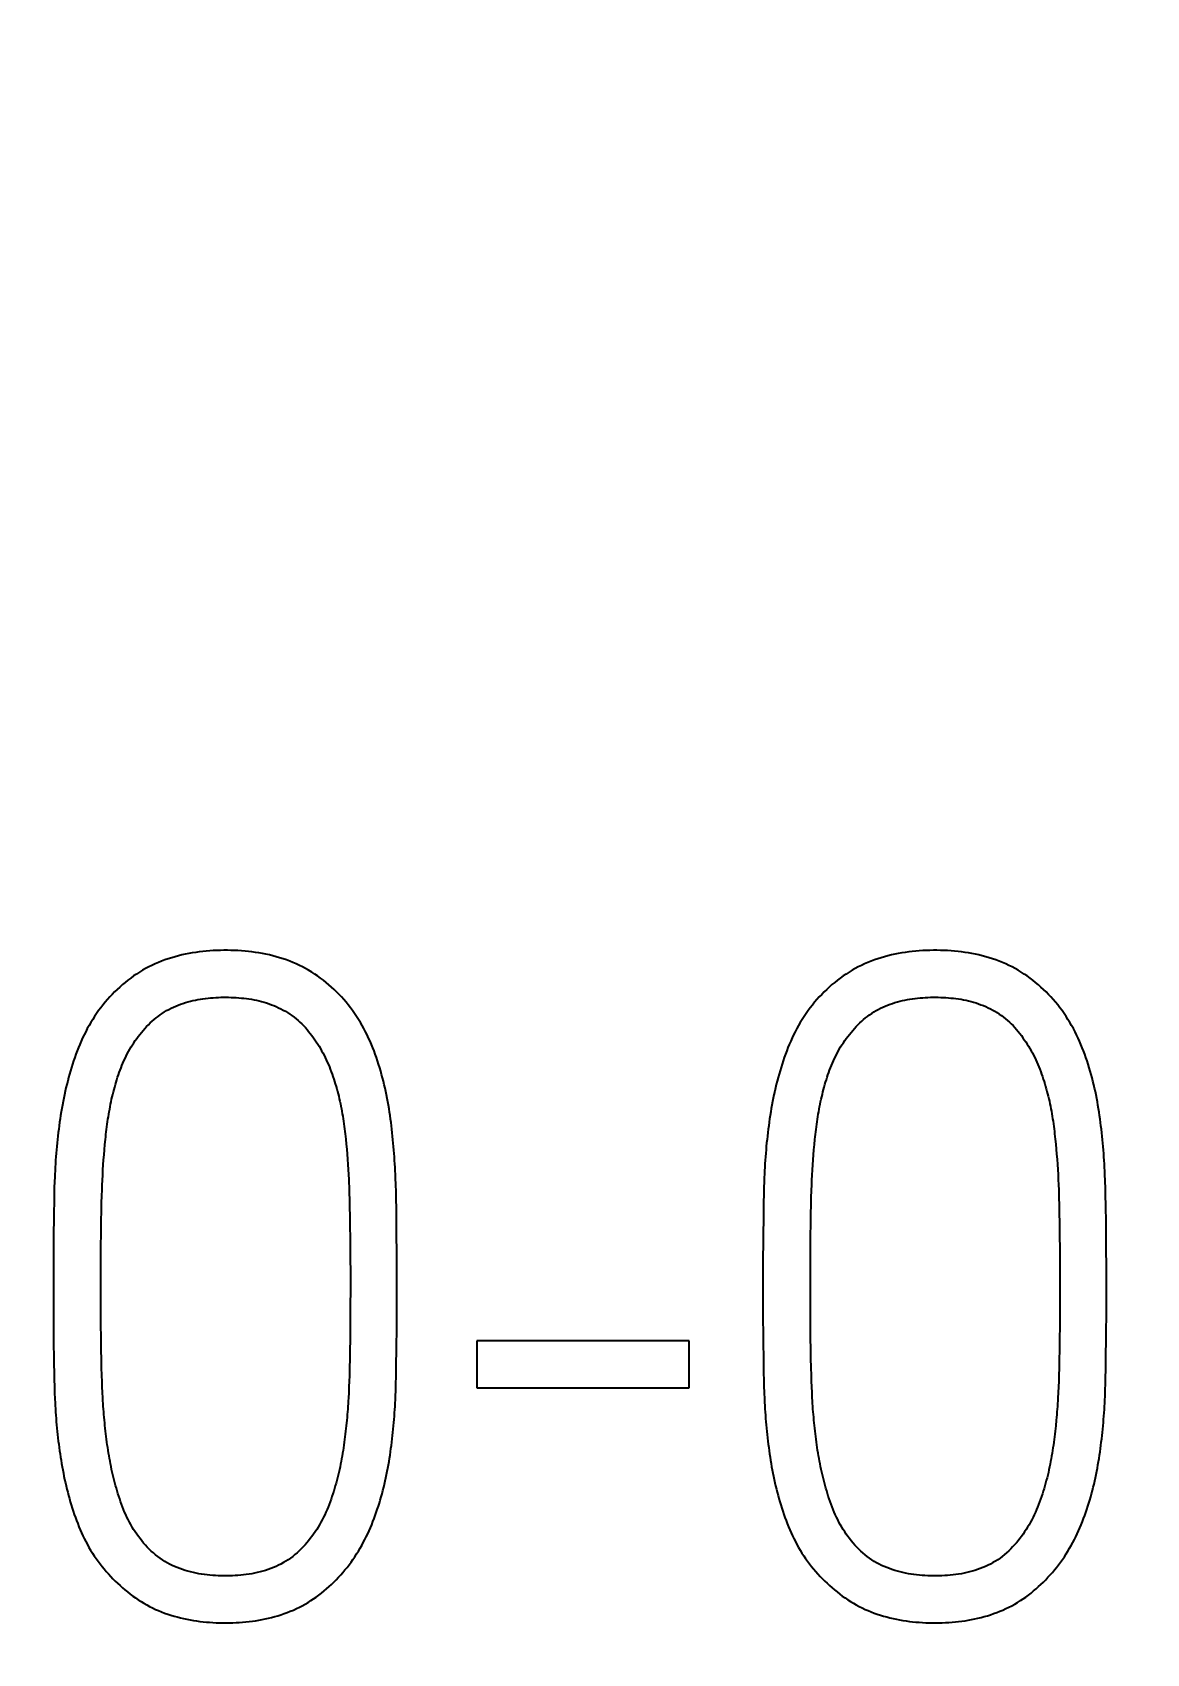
# Model space of a CAD drawing. Extents: x 0 to 420, y 0 to 297.
# Drawn here: x 136.938 to 139.62, y 169.055 to 172.96 of the extents above; entities that cross this region are included whole.
import ezdxf
from ezdxf.enums import TextEntityAlignment as Align

# ---------------------------------------------------------------- set-up
doc = ezdxf.new("R2010")
doc.units = 0
doc.header["$LTSCALE"] = 23.1
doc.layers.add('10100_DIM_FRONT', color=7, linetype='CONTINUOUS')
doc.layers.add('10500_FRONT_LABELING', color=7, linetype='CONTINUOUS')
doc.dimstyles.get("Standard").update_dxf_attribs({"dimtxt": 2.5, "dimasz": 2.5, "dimexe": 1.25, "dimexo": 0.625, "dimtad": 1, "dimcen": 2.5, "dimazin": 3, "dimtfac": 1, "dimtmove": 0, "dimatfit": 3})

# ---------------------------------------------------------------- blocks, each defined once
blk = doc.blocks.new('*D0')
at = {"layer": '10100_DIM_FRONT', "linetype": 'CONTINUOUS'}
for p, q in [((109.270844, 186.639203), (109.270844, 130.967761)), ((144.770844, 186.639203), (144.770844, 130.967761)), ((109.270844, 132.967761), (127.020844, 132.967761)), ((144.770844, 132.967761), (127.020844, 132.967761))]:
    blk.add_line(p, q, dxfattribs=at)
for points in [[(112.770844, 133.467761), (109.270844, 132.967761), (112.770844, 132.467761)], [(141.270844, 132.467761), (144.770844, 132.967761), (141.270844, 133.467761)]]:
    blk.add_solid(points, dxfattribs=at)
blk.add_text('35,5', height=3.5, dxfattribs=at).set_placement((123.190186, 133.842761), (132.690186, 133.842761), align=Align.FIT)

msp = doc.modelspace()

# ---------------------------------------------------------------- linework, layer by layer
at = {"layer": '10500_FRONT_LABELING', "color": 7, "linetype": 'CONTINUOUS'}
for p, q in [((137.1115, 170.2688), (137.1126, 170.2811)), ((137.6922, 170.2945), (137.6934, 170.2823)), ((137.6934, 170.2823), (137.6945, 170.2701)), ((138.8194, 170.2688), (138.8205, 170.2811)), ((139.4, 170.2945), (139.4013, 170.2823)), ((139.4013, 170.2823), (139.4024, 170.2701)), ((137.1086, 170.2321), (137.1095, 170.2444)), ((137.1095, 170.2444), (137.1104, 170.2566)), ((137.1104, 170.2566), (137.1115, 170.2688)), ((137.6945, 170.2701), (137.6955, 170.2579)), ((137.6955, 170.2579), (137.6965, 170.2456)), ((137.6965, 170.2456), (137.6974, 170.2334)), ((138.8165, 170.2321), (138.8174, 170.2444)), ((138.8174, 170.2444), (138.8183, 170.2566)), ((138.8183, 170.2566), (138.8194, 170.2688)), ((139.4024, 170.2701), (139.4034, 170.2579)), ((139.4034, 170.2579), (139.4044, 170.2456)), ((139.4044, 170.2456), (139.4053, 170.2334)), ((137.1066, 170.1954), (137.1072, 170.2077)), ((137.1072, 170.2077), (137.1078, 170.2199)), ((137.1078, 170.2199), (137.1086, 170.2321)), ((137.6974, 170.2334), (137.6982, 170.2211)), ((137.6982, 170.2211), (137.6989, 170.2088)), ((137.8128, 170.1845), (137.8122, 170.2012)), ((138.8145, 170.1954), (138.8151, 170.2077)), ((138.8151, 170.2077), (138.8157, 170.2199)), ((138.8157, 170.2199), (138.8165, 170.2321)), ((139.4053, 170.2334), (139.4061, 170.2211)), ((139.4061, 170.2211), (139.4068, 170.2088)), ((139.4068, 170.2088), (139.4074, 170.1966)), ((139.5204, 170.1928), (139.5197, 170.2095)), ((136.9904, 170.1597), (136.99, 170.1429)), ((136.9908, 170.1764), (136.9904, 170.1597)), ((137.1052, 170.1587), (137.1056, 170.1709)), ((137.1056, 170.1709), (137.106, 170.1832)), ((137.106, 170.1832), (137.1066, 170.1954)), ((137.6998, 170.1904), (137.7002, 170.1781)), ((137.7002, 170.1781), (137.7007, 170.1658)), ((137.7007, 170.1658), (137.7012, 170.1473)), ((137.8133, 170.1678), (137.8128, 170.1845)), ((137.8136, 170.1511), (137.8133, 170.1678)), ((138.6983, 170.1597), (138.6979, 170.1429)), ((138.6987, 170.1764), (138.6983, 170.1597)), ((138.8129, 170.1525), (138.8135, 170.1709)), ((138.8135, 170.1709), (138.8139, 170.1832)), ((138.8139, 170.1832), (138.8145, 170.1954)), ((139.4074, 170.1966), (139.4079, 170.1843)), ((139.4079, 170.1843), (139.4084, 170.1719)), ((139.4084, 170.1719), (139.4089, 170.1535)), ((139.5209, 170.1761), (139.5204, 170.1928)), ((139.5214, 170.1594), (139.5209, 170.1761)), ((139.5219, 170.1343), (139.5214, 170.1594)), ((136.99, 170.1429), (136.9896, 170.1178)), ((137.1039, 170.0974), (137.1043, 170.1219)), ((137.1043, 170.1219), (137.1047, 170.1403)), ((137.1047, 170.1403), (137.1052, 170.1587)), ((137.7012, 170.1473), (137.7017, 170.1288)), ((137.7017, 170.1288), (137.702, 170.1104)), ((137.8141, 170.126), (137.8136, 170.1511)), ((137.8148, 170.0674), (137.8141, 170.126)), ((138.6979, 170.1429), (138.6975, 170.1178)), ((138.8121, 170.1158), (138.8124, 170.1341)), ((138.8124, 170.1341), (138.8129, 170.1525)), ((139.4089, 170.1535), (139.4094, 170.135)), ((139.4094, 170.135), (139.4098, 170.1165)), ((139.5224, 170.0925), (139.5219, 170.1343)), ((136.9896, 170.1178), (136.9889, 170.0508)), ((137.1034, 170.0667), (137.1039, 170.0974)), ((137.702, 170.1104), (137.7024, 170.0857)), ((137.7024, 170.0857), (137.7028, 170.0549)), ((138.6975, 170.1178), (138.6968, 170.0508)), ((138.8113, 170.0606), (138.8117, 170.0912)), ((138.8117, 170.0912), (138.8121, 170.1158)), ((139.4098, 170.1165), (139.4102, 170.0919)), ((139.4102, 170.0919), (139.4106, 170.0611)), ((139.523, 170.0339), (139.5224, 170.0925)), ((136.9889, 170.0508), (136.9885, 170.0005)), ((137.1031, 170.0361), (137.1034, 170.0667)), ((137.7028, 170.0549), (137.703, 170.0303)), ((137.8152, 170.0172), (137.8148, 170.0674)), ((138.6968, 170.0508), (138.6964, 170.0005)), ((138.8109, 170.0299), (138.8113, 170.0606)), ((139.4106, 170.0611), (139.4109, 170.0303)), ((137.1028, 169.9809), (137.1029, 170.0115)), ((137.1029, 170.0115), (137.1031, 170.0361)), ((137.703, 170.0303), (137.7032, 170.0056)), ((137.7032, 170.0056), (137.7034, 169.9748)), ((137.8154, 169.9669), (137.8152, 170.0172)), ((138.8107, 169.9993), (138.8109, 170.0299)), ((139.4109, 170.0303), (139.4111, 170.0056)), ((139.4111, 170.0056), (139.4112, 169.9748)), ((139.5233, 169.9837), (139.523, 170.0339)), ((136.9885, 170.0005), (136.9884, 169.9258)), ((137.1027, 169.9502), (137.1028, 169.9809)), ((137.7034, 169.9748), (137.7034, 169.9258)), ((137.8154, 169.8943), (137.8154, 169.9669)), ((138.6964, 170.0005), (138.6963, 169.9502)), ((138.8106, 169.9809), (138.8107, 169.9993)), ((138.8106, 169.9502), (138.8106, 169.9809)), ((139.4112, 169.9748), (139.4113, 169.9258)), ((139.5233, 169.9502), (139.5233, 169.9837)), ((136.9884, 169.9258), (136.9885, 169.871)), ((137.1027, 169.8989), (137.1027, 169.9502)), ((137.7034, 169.9258), (137.7033, 169.8989)), ((138.6963, 169.9502), (138.6963, 169.9258)), ((138.6963, 169.9258), (138.6964, 169.871)), ((138.8106, 169.8989), (138.8106, 169.9502)), ((139.4113, 169.9258), (139.4112, 169.8989)), ((139.5232, 169.8786), (139.5233, 169.9502)), ((137.1029, 169.8721), (137.1027, 169.8989)), ((137.7033, 169.8989), (137.7032, 169.8721)), ((137.8151, 169.8392), (137.8154, 169.8943)), ((138.8108, 169.8721), (138.8106, 169.8989)), ((139.4112, 169.8989), (139.4111, 169.8721)), ((136.9885, 169.871), (136.9889, 169.8163)), ((137.1031, 169.8453), (137.1029, 169.8721)), ((137.7032, 169.8721), (137.703, 169.8452)), ((138.6964, 169.871), (138.6968, 169.8163)), ((138.811, 169.8453), (138.8108, 169.8721)), ((139.4111, 169.8721), (139.4109, 169.8452)), ((139.5229, 169.8235), (139.5232, 169.8786)), ((136.9889, 169.8163), (136.9897, 169.7538)), ((137.1034, 169.8184), (137.1031, 169.8453)), ((137.1038, 169.7849), (137.1034, 169.8184)), ((137.7026, 169.8116), (137.7023, 169.7848)), ((137.703, 169.8452), (137.7026, 169.8116)), ((137.8146, 169.792), (137.8151, 169.8392)), ((138.0082, 169.8082), (138.0082, 169.695)), ((138.5192, 169.8082), (138.0082, 169.8082)), ((138.5192, 169.695), (138.5192, 169.8082)), ((138.6968, 169.8163), (138.6976, 169.7538)), ((138.8113, 169.8184), (138.811, 169.8453)), ((138.8117, 169.7849), (138.8113, 169.8184)), ((139.4105, 169.8116), (139.4102, 169.7848)), ((139.4109, 169.8452), (139.4105, 169.8116)), ((139.5221, 169.7606), (139.5229, 169.8235)), ((137.1042, 169.7647), (137.1038, 169.7849)), ((137.7023, 169.7848), (137.7019, 169.7646)), ((137.814, 169.7448), (137.8146, 169.792)), ((138.8121, 169.7647), (138.8117, 169.7849)), ((139.4102, 169.7848), (139.4098, 169.7646)), ((136.9897, 169.7538), (136.9901, 169.7304)), ((136.9901, 169.7304), (136.9905, 169.7148)), ((137.1046, 169.7446), (137.1042, 169.7647)), ((137.1051, 169.7245), (137.1046, 169.7446)), ((137.7015, 169.7445), (137.701, 169.7244)), ((137.7019, 169.7646), (137.7015, 169.7445)), ((137.8135, 169.7213), (137.814, 169.7448)), ((138.6976, 169.7538), (138.698, 169.7304)), ((138.698, 169.7304), (138.6984, 169.7148)), ((138.8125, 169.7446), (138.8121, 169.7647)), ((138.813, 169.7245), (138.8125, 169.7446)), ((139.4094, 169.7445), (139.4089, 169.7244)), ((139.4098, 169.7646), (139.4094, 169.7445)), ((139.5214, 169.7213), (139.5218, 169.737)), ((139.5218, 169.737), (139.5221, 169.7606)), ((136.9905, 169.7148), (136.9909, 169.6992)), ((136.9909, 169.6992), (136.9914, 169.6836)), ((137.1056, 169.7111), (137.1051, 169.7245)), ((137.1061, 169.6977), (137.1056, 169.7111)), ((137.1067, 169.6843), (137.1061, 169.6977)), ((137.7, 169.6975), (137.6994, 169.6841)), ((137.7005, 169.7109), (137.7, 169.6975)), ((137.701, 169.7244), (137.7005, 169.7109)), ((137.8127, 169.6898), (137.8131, 169.7055)), ((137.8131, 169.7055), (137.8135, 169.7213)), ((138.0082, 169.695), (138.5192, 169.695)), ((138.6984, 169.7148), (138.6988, 169.6992)), ((138.6988, 169.6992), (138.6993, 169.6836)), ((138.8134, 169.7111), (138.813, 169.7245)), ((138.814, 169.6977), (138.8134, 169.7111)), ((138.8146, 169.6843), (138.814, 169.6977)), ((139.4079, 169.6975), (139.4073, 169.6841)), ((139.4084, 169.7109), (139.4079, 169.6975)), ((139.4089, 169.7244), (139.4084, 169.7109)), ((139.5206, 169.6898), (139.521, 169.7055)), ((139.521, 169.7055), (139.5214, 169.7213)), ((136.9914, 169.6836), (136.9921, 169.668)), ((137.1074, 169.6709), (137.1067, 169.6843)), ((138.6993, 169.6836), (138.7, 169.668)), ((138.8153, 169.6709), (138.8146, 169.6843))]:
    msp.add_line(p, q, dxfattribs=at)
for points in [[(137.8122, 170.2012), (137.8118, 170.2095), (137.8114, 170.2179), (137.811, 170.2262), (137.8105, 170.2346), (137.81, 170.2429), (137.8095, 170.2512), (137.8089, 170.2596), (137.8082, 170.2679), (137.8075, 170.2762), (137.8068, 170.2845), (137.806, 170.2928), (137.8051, 170.3012), (137.8042, 170.3095), (137.8033, 170.3178), (137.8023, 170.3261), (137.8013, 170.3344), (137.8002, 170.3426), (137.799, 170.3509), (137.7978, 170.3592), (137.7965, 170.3675), (137.7951, 170.3757), (137.7936, 170.384), (137.7921, 170.3923), (137.7905, 170.4005), (137.7888, 170.4088), (137.7869, 170.417), (137.785, 170.4252), (137.783, 170.4334), (137.7809, 170.4417), (137.7787, 170.4499), (137.7764, 170.458), (137.774, 170.4662), (137.7714, 170.4744), (137.7688, 170.4824), (137.7661, 170.4905), (137.7633, 170.4985), (137.7603, 170.5065), (137.7572, 170.5144), (137.754, 170.5222), (137.7507, 170.53), (137.7472, 170.5377), (137.7436, 170.5454), (137.7398, 170.553), (137.7358, 170.5605), (137.7317, 170.568), (137.7274, 170.5753), (137.7229, 170.5826), (137.7183, 170.5898), (137.7135, 170.5968), (137.7085, 170.6038), (137.7035, 170.6106), (137.6983, 170.6173), (137.6929, 170.6238), (137.6875, 170.6303), (137.6819, 170.6366), (137.6761, 170.6427), (137.6702, 170.6488), (137.6641, 170.6547), (137.6579, 170.6605), (137.6516, 170.6661), (137.645, 170.6716), (137.6384, 170.6769), (137.6315, 170.6821), (137.6245, 170.6871), (137.6175, 170.6918), (137.6103, 170.6964), (137.603, 170.7008), (137.5957, 170.705), (137.5882, 170.7089), (137.5806, 170.7126), (137.5729, 170.7162), (137.5652, 170.7195), (137.5573, 170.7227), (137.5494, 170.7257), (137.5413, 170.7284), (137.5332, 170.731), (137.525, 170.7334), (137.5167, 170.7357), (137.5084, 170.7377), (137.5001, 170.7396), (137.4918, 170.7412), (137.4834, 170.7427), (137.475, 170.744), (137.4666, 170.7452), (137.4582, 170.7462), (137.4498, 170.747), (137.4414, 170.7477), (137.4329, 170.7483), (137.4245, 170.7487), (137.416, 170.7489), (137.4075, 170.7491), (137.399, 170.7491), (137.3905, 170.7489), (137.3819, 170.7487), (137.3734, 170.7483), (137.3649, 170.7477), (137.3564, 170.747), (137.3479, 170.7462), (137.3395, 170.7452), (137.3311, 170.744), (137.3227, 170.7427), (137.3144, 170.7412), (137.3061, 170.7396), (137.2978, 170.7377), (137.2896, 170.7357), (137.2814, 170.7335), (137.2733, 170.7312), (137.2652, 170.7286), (137.2571, 170.7258), (137.2491, 170.7228), (137.2412, 170.7196), (137.2333, 170.7163), (137.2256, 170.7127), (137.2179, 170.7089), (137.2104, 170.705), (137.2031, 170.7008), (137.1958, 170.6964), (137.1887, 170.6919), (137.1817, 170.6871), (137.1748, 170.6822), (137.168, 170.6771), (137.1613, 170.6718), (137.1548, 170.6663), (137.1484, 170.6606), (137.1421, 170.6548), (137.136, 170.6489), (137.13, 170.6428), (137.1243, 170.6366), (137.1186, 170.6302), (137.1131, 170.6238), (137.1078, 170.6172), (137.1026, 170.6105), (137.0975, 170.6037), (137.0926, 170.5968), (137.0878, 170.5897), (137.0831, 170.5825), (137.0786, 170.5753), (137.0743, 170.5679), (137.0702, 170.5605), (137.0663, 170.553), (137.0625, 170.5454), (137.0589, 170.5378), (137.0554, 170.5301), (137.0521, 170.5223), (137.0489, 170.5145), (137.0458, 170.5067), (137.0429, 170.4988), (137.04, 170.4908), (137.0373, 170.4828), (137.0347, 170.4748), (137.0321, 170.4668), (137.0297, 170.4587), (137.0273, 170.4505), (137.0251, 170.4424), (137.0229, 170.4342), (137.0208, 170.4259), (137.0188, 170.4177), (137.0169, 170.4094), (137.0151, 170.4012), (137.0134, 170.3929), (137.0117, 170.3846), (137.0102, 170.3763), (137.0087, 170.3681), (137.0073, 170.3598), (137.006, 170.3515), (137.0047, 170.3432), (137.0035, 170.3349), (137.0024, 170.3266), (137.0013, 170.3183)], [(139.5197, 170.2095), (139.5193, 170.2179), (139.5189, 170.2262), (139.5184, 170.2346), (139.5179, 170.2429), (139.5174, 170.2512), (139.5168, 170.2596), (139.5161, 170.2679), (139.5154, 170.2762), (139.5147, 170.2845), (139.5139, 170.2928), (139.513, 170.3012), (139.5121, 170.3095), (139.5112, 170.3178), (139.5102, 170.3261), (139.5092, 170.3344), (139.508, 170.3426), (139.5069, 170.3509), (139.5057, 170.3592), (139.5044, 170.3675), (139.503, 170.3757), (139.5015, 170.384), (139.5, 170.3923), (139.4984, 170.4005), (139.4967, 170.4088), (139.4948, 170.417), (139.4929, 170.4252), (139.4909, 170.4334), (139.4888, 170.4417), (139.4866, 170.4499), (139.4843, 170.458), (139.4819, 170.4662), (139.4793, 170.4744), (139.4767, 170.4824), (139.474, 170.4905), (139.4712, 170.4985), (139.4682, 170.5065), (139.4651, 170.5144), (139.4619, 170.5222), (139.4586, 170.53), (139.4551, 170.5377), (139.4515, 170.5454), (139.4477, 170.553), (139.4437, 170.5605), (139.4396, 170.568), (139.4353, 170.5753), (139.4308, 170.5826), (139.4262, 170.5898), (139.4214, 170.5968), (139.4164, 170.6038), (139.4114, 170.6106), (139.4062, 170.6173), (139.4008, 170.6238), (139.3954, 170.6303), (139.3897, 170.6366), (139.384, 170.6427), (139.3781, 170.6488), (139.372, 170.6547), (139.3658, 170.6605), (139.3595, 170.6661), (139.3529, 170.6716), (139.3463, 170.6769), (139.3394, 170.6821), (139.3324, 170.6871), (139.3254, 170.6918), (139.3182, 170.6964), (139.3109, 170.7008), (139.3035, 170.705), (139.2961, 170.7089), (139.2885, 170.7126), (139.2808, 170.7162), (139.2731, 170.7195), (139.2652, 170.7227), (139.2573, 170.7257), (139.2492, 170.7284), (139.2411, 170.731), (139.2329, 170.7334), (139.2246, 170.7357), (139.2163, 170.7377), (139.208, 170.7396), (139.1996, 170.7412), (139.1913, 170.7427), (139.1829, 170.744), (139.1745, 170.7452), (139.1661, 170.7462), (139.1577, 170.747), (139.1493, 170.7477), (139.1408, 170.7483), (139.1323, 170.7487), (139.1239, 170.7489), (139.1154, 170.7491), (139.1069, 170.7491), (139.0984, 170.7489), (139.0898, 170.7487), (139.0813, 170.7483), (139.0728, 170.7477), (139.0643, 170.747), (139.0558, 170.7462), (139.0474, 170.7452), (139.039, 170.744), (139.0306, 170.7427), (139.0223, 170.7412), (139.014, 170.7396), (139.0057, 170.7377), (138.9975, 170.7357), (138.9893, 170.7335), (138.9812, 170.7312), (138.9731, 170.7286), (138.965, 170.7258), (138.957, 170.7228), (138.949, 170.7196), (138.9412, 170.7163), (138.9335, 170.7127), (138.9258, 170.7089), (138.9183, 170.705), (138.911, 170.7008), (138.9037, 170.6964), (138.8966, 170.6919), (138.8896, 170.6871), (138.8827, 170.6822), (138.8759, 170.6771), (138.8692, 170.6718), (138.8627, 170.6663), (138.8563, 170.6606), (138.85, 170.6548), (138.8439, 170.6489), (138.8379, 170.6428), (138.8321, 170.6366), (138.8265, 170.6302), (138.821, 170.6238), (138.8157, 170.6172), (138.8105, 170.6105), (138.8054, 170.6037), (138.8005, 170.5968), (138.7957, 170.5897), (138.791, 170.5825), (138.7865, 170.5753), (138.7822, 170.5679), (138.7781, 170.5605), (138.7742, 170.553), (138.7704, 170.5454), (138.7668, 170.5378), (138.7633, 170.5301), (138.76, 170.5223), (138.7568, 170.5145), (138.7537, 170.5067), (138.7508, 170.4988), (138.7479, 170.4908), (138.7452, 170.4828), (138.7426, 170.4748), (138.74, 170.4668), (138.7376, 170.4587), (138.7352, 170.4505), (138.733, 170.4424), (138.7308, 170.4342), (138.7287, 170.4259), (138.7267, 170.4177), (138.7248, 170.4094), (138.723, 170.4012), (138.7213, 170.3929), (138.7196, 170.3846), (138.7181, 170.3763), (138.7166, 170.3681), (138.7152, 170.3598), (138.7139, 170.3515), (138.7126, 170.3432), (138.7114, 170.3349), (138.7103, 170.3266), (138.7092, 170.3183)], [(137.1126, 170.2811), (137.1138, 170.2933), (137.1145, 170.2994), (137.1151, 170.3055), (137.1159, 170.3116), (137.1166, 170.3177), (137.1174, 170.3238), (137.1182, 170.3299), (137.119, 170.336), (137.1199, 170.3421), (137.1209, 170.3481), (137.1219, 170.3542), (137.1229, 170.3602), (137.124, 170.3662), (137.1251, 170.3722), (137.1263, 170.3782), (137.1275, 170.3842), (137.1288, 170.3901), (137.1302, 170.3961), (137.1316, 170.402), (137.1331, 170.4079), (137.1346, 170.4138), (137.1362, 170.4197), (137.1378, 170.4256), (137.1395, 170.4314), (137.1413, 170.4373), (137.1431, 170.4431), (137.1451, 170.4489), (137.1471, 170.4546), (137.1491, 170.4604), (137.1513, 170.4661), (137.1536, 170.4718), (137.1559, 170.4775), (137.1584, 170.4831), (137.161, 170.4887), (137.1637, 170.4943), (137.1665, 170.4998), (137.1694, 170.5053), (137.1725, 170.5107), (137.1756, 170.5161), (137.1789, 170.5213), (137.1822, 170.5265), (137.1857, 170.5316), (137.1892, 170.5366), (137.1929, 170.5416), (137.1967, 170.5465), (137.2006, 170.5513), (137.2046, 170.556), (137.2087, 170.5606), (137.213, 170.5652), (137.2173, 170.5696), (137.2218, 170.5739), (137.2263, 170.5781), (137.2309, 170.5822), (137.2357, 170.5861), (137.2405, 170.5899), (137.2454, 170.5935), (137.2505, 170.597), (137.2556, 170.6004), (137.2609, 170.6036), (137.2663, 170.6066), (137.2717, 170.6095), (137.2774, 170.6122), (137.2831, 170.6147), (137.2888, 170.617), (137.2947, 170.6192), (137.3005, 170.6212), (137.3064, 170.6231), (137.3123, 170.6248), (137.3183, 170.6263), (137.3243, 170.6278), (137.3303, 170.6291), (137.3364, 170.6302), (137.3425, 170.6313), (137.3486, 170.6322), (137.3548, 170.6331), (137.3609, 170.6338), (137.3671, 170.6344), (137.3733, 170.6349), (137.3795, 170.6353), (137.3857, 170.6356), (137.3919, 170.6358), (137.398, 170.6359), (137.4042, 170.6359), (137.4104, 170.6358), (137.4165, 170.6357), (137.4227, 170.6354), (137.4288, 170.6351), (137.4349, 170.6347), (137.441, 170.6341), (137.4471, 170.6335), (137.4532, 170.6327), (137.4593, 170.6318), (137.4654, 170.6309), (137.4715, 170.6297), (137.4776, 170.6285), (137.4836, 170.6271), (137.4897, 170.6255), (137.4957, 170.6239), (137.5017, 170.6221), (137.5076, 170.6201), (137.5134, 170.618), (137.5192, 170.6157), (137.5249, 170.6133), (137.5305, 170.6107), (137.5361, 170.608), (137.5416, 170.6051), (137.547, 170.6021), (137.5523, 170.5988), (137.5576, 170.5954), (137.5627, 170.5919), (137.5678, 170.5882), (137.5726, 170.5843), (137.5774, 170.5803), (137.582, 170.5762), (137.5865, 170.5719), (137.5908, 170.5675), (137.595, 170.563), (137.599, 170.5583), (137.603, 170.5535), (137.6068, 170.5486), (137.6106, 170.5436), (137.6143, 170.5385), (137.6178, 170.5334), (137.6213, 170.5283), (137.6247, 170.5231), (137.6279, 170.5178), (137.6311, 170.5125), (137.6342, 170.5071), (137.6371, 170.5017), (137.64, 170.4963), (137.6427, 170.4907), (137.6454, 170.4852), (137.6479, 170.4796), (137.6504, 170.4739), (137.6528, 170.4682), (137.6551, 170.4624), (137.6573, 170.4566), (137.6595, 170.4508), (137.6615, 170.4449), (137.6635, 170.439), (137.6654, 170.4331), (137.6672, 170.4272), (137.669, 170.4212), (137.6707, 170.4153)], [(138.8205, 170.2811), (138.8217, 170.2933), (138.8224, 170.2994), (138.823, 170.3055), (138.8238, 170.3116), (138.8245, 170.3177), (138.8253, 170.3238), (138.8261, 170.3299), (138.8269, 170.336), (138.8278, 170.3421), (138.8288, 170.3481), (138.8297, 170.3542), (138.8308, 170.3602), (138.8319, 170.3662), (138.833, 170.3722), (138.8342, 170.3782), (138.8354, 170.3842), (138.8367, 170.3901), (138.8381, 170.3961), (138.8395, 170.402), (138.8409, 170.4079), (138.8425, 170.4138), (138.8441, 170.4197), (138.8457, 170.4256), (138.8474, 170.4314), (138.8492, 170.4373), (138.851, 170.4431), (138.853, 170.4489), (138.8549, 170.4546), (138.857, 170.4604), (138.8592, 170.4661), (138.8615, 170.4718), (138.8638, 170.4775), (138.8663, 170.4831), (138.8689, 170.4887), (138.8716, 170.4943), (138.8744, 170.4998), (138.8773, 170.5053), (138.8803, 170.5107), (138.8835, 170.5161), (138.8868, 170.5213), (138.8901, 170.5265), (138.8936, 170.5316), (138.8971, 170.5366), (138.9008, 170.5416), (138.9046, 170.5465), (138.9085, 170.5513), (138.9125, 170.556), (138.9166, 170.5606), (138.9209, 170.5652), (138.9252, 170.5696), (138.9297, 170.5739), (138.9342, 170.5781), (138.9388, 170.5822), (138.9436, 170.5861), (138.9484, 170.5899), (138.9533, 170.5935), (138.9584, 170.597), (138.9635, 170.6004), (138.9688, 170.6036), (138.9741, 170.6066), (138.9796, 170.6095), (138.9853, 170.6122), (138.991, 170.6147), (138.9967, 170.617), (139.0026, 170.6192), (139.0084, 170.6212), (139.0143, 170.6231), (139.0202, 170.6248), (139.0262, 170.6263), (139.0322, 170.6278), (139.0382, 170.6291), (139.0443, 170.6302), (139.0504, 170.6313), (139.0565, 170.6322), (139.0627, 170.6331), (139.0688, 170.6338), (139.075, 170.6344), (139.0812, 170.6349), (139.0874, 170.6353), (139.0936, 170.6356), (139.0998, 170.6358), (139.1059, 170.6359), (139.1121, 170.6359), (139.1183, 170.6358), (139.1244, 170.6357), (139.1305, 170.6354), (139.1367, 170.6351), (139.1428, 170.6347), (139.1489, 170.6341), (139.155, 170.6335), (139.1611, 170.6327), (139.1672, 170.6318), (139.1733, 170.6309), (139.1794, 170.6297), (139.1855, 170.6285), (139.1915, 170.6271), (139.1976, 170.6255), (139.2036, 170.6239), (139.2096, 170.6221), (139.2155, 170.6201), (139.2213, 170.618), (139.2271, 170.6157), (139.2328, 170.6133), (139.2384, 170.6107), (139.244, 170.608), (139.2495, 170.6051), (139.2549, 170.6021), (139.2602, 170.5988), (139.2655, 170.5954), (139.2706, 170.5919), (139.2756, 170.5882), (139.2805, 170.5843), (139.2853, 170.5803), (139.2899, 170.5762), (139.2943, 170.5719), (139.2987, 170.5675), (139.3029, 170.563), (139.3069, 170.5583), (139.3109, 170.5535), (139.3147, 170.5486), (139.3185, 170.5436), (139.3222, 170.5385), (139.3257, 170.5334), (139.3292, 170.5283), (139.3326, 170.5231), (139.3358, 170.5178), (139.339, 170.5125), (139.3421, 170.5071), (139.345, 170.5017), (139.3479, 170.4963), (139.3506, 170.4907), (139.3533, 170.4852), (139.3558, 170.4796), (139.3583, 170.4739), (139.3607, 170.4682), (139.363, 170.4624), (139.3652, 170.4566), (139.3674, 170.4508), (139.3694, 170.4449), (139.3714, 170.439), (139.3733, 170.4331), (139.3751, 170.4272), (139.3769, 170.4212), (139.3786, 170.4153)], [(137.6707, 170.4153), (137.6723, 170.4093), (137.6739, 170.4033), (137.6754, 170.3974), (137.6768, 170.3914), (137.6781, 170.3854), (137.6794, 170.3794), (137.6807, 170.3734), (137.6818, 170.3673), (137.6829, 170.3613), (137.684, 170.3553), (137.685, 170.3492), (137.686, 170.3432), (137.6869, 170.3371), (137.6877, 170.331), (137.6886, 170.325), (137.6893, 170.3189), (137.6901, 170.3128), (137.6908, 170.3067), (137.6915, 170.3006), (137.6922, 170.2945)], [(139.3786, 170.4153), (139.3802, 170.4093), (139.3818, 170.4033), (139.3833, 170.3974), (139.3847, 170.3914), (139.386, 170.3854), (139.3873, 170.3794), (139.3886, 170.3734), (139.3897, 170.3673), (139.3908, 170.3613), (139.3919, 170.3553), (139.3929, 170.3492), (139.3939, 170.3432), (139.3948, 170.3371), (139.3956, 170.331), (139.3965, 170.325), (139.3972, 170.3189), (139.398, 170.3128), (139.3987, 170.3067), (139.3994, 170.3006), (139.4, 170.2945)], [(137.0013, 170.3183), (137.0003, 170.3099), (136.9993, 170.3016), (136.9984, 170.2933), (136.9975, 170.285), (136.9967, 170.2766), (136.996, 170.2683), (136.9953, 170.26), (136.9946, 170.2516), (136.994, 170.2433), (136.9935, 170.2349), (136.993, 170.2266), (136.9925, 170.2182), (136.9921, 170.2099), (136.9917, 170.2015), (136.9914, 170.1932), (136.9908, 170.1764)], [(138.7092, 170.3183), (138.7082, 170.3099), (138.7072, 170.3016), (138.7063, 170.2933), (138.7054, 170.285), (138.7046, 170.2766), (138.7039, 170.2683), (138.7032, 170.26), (138.7025, 170.2516), (138.7019, 170.2433), (138.7014, 170.2349), (138.7008, 170.2266), (138.7004, 170.2182), (138.7, 170.2099), (138.6996, 170.2015), (138.6993, 170.1932), (138.6987, 170.1764)], [(137.6989, 170.2088), (137.6995, 170.1966), (137.6998, 170.1904)], [(136.9921, 169.668), (136.9925, 169.6602), (136.9929, 169.6524), (136.9933, 169.6446), (136.9938, 169.6369), (136.9944, 169.6291), (136.995, 169.6213), (136.9956, 169.6135), (136.9963, 169.6058), (136.997, 169.598), (136.9978, 169.5903), (136.9986, 169.5825), (136.9995, 169.5748), (137.0004, 169.567), (137.0014, 169.5593), (137.0024, 169.5515), (137.0034, 169.5438), (137.0045, 169.5361), (137.0057, 169.5283), (137.0069, 169.5206), (137.0082, 169.5129), (137.0096, 169.5052), (137.011, 169.4975), (137.0125, 169.4898), (137.014, 169.4821), (137.0156, 169.4744), (137.0173, 169.4667), (137.0191, 169.4591), (137.021, 169.4514), (137.023, 169.4437), (137.025, 169.4361), (137.0271, 169.4284), (137.0293, 169.4208), (137.0316, 169.4132), (137.034, 169.4056), (137.0364, 169.398), (137.0389, 169.3905), (137.0416, 169.383), (137.0443, 169.3756), (137.0471, 169.3682), (137.0501, 169.3608), (137.0531, 169.3535), (137.0563, 169.3463), (137.0596, 169.3391), (137.063, 169.332), (137.0666, 169.3249), (137.0703, 169.3179), (137.0742, 169.311), (137.0782, 169.3041), (137.0825, 169.2973), (137.0868, 169.2906), (137.0913, 169.284), (137.096, 169.2775), (137.1008, 169.2712), (137.1057, 169.265), (137.1107, 169.2589), (137.1158, 169.2529), (137.1211, 169.247), (137.1265, 169.2412), (137.1319, 169.2355), (137.1375, 169.2299), (137.1432, 169.2245), (137.149, 169.2191), (137.1549, 169.2138), (137.1609, 169.2086), (137.1671, 169.2036), (137.1733, 169.1986), (137.1797, 169.1938), (137.1862, 169.1891), (137.1928, 169.1847), (137.1995, 169.1804), (137.2062, 169.1763), (137.2131, 169.1723), (137.2201, 169.1686), (137.2271, 169.1651), (137.2343, 169.1617), (137.2415, 169.1586), (137.2488, 169.1556), (137.2563, 169.1528), (137.2638, 169.1502), (137.2713, 169.1477), (137.279, 169.1454), (137.2867, 169.1433), (137.2944, 169.1413), (137.3021, 169.1395), (137.3099, 169.1379), (137.3177, 169.1364), (137.3255, 169.1351), (137.3333, 169.1339), (137.3411, 169.1328), (137.3489, 169.1319), (137.3568, 169.1311), (137.3647, 169.1305), (137.3725, 169.13), (137.3804, 169.1296), (137.3884, 169.1293), (137.3963, 169.1291), (137.4042, 169.1291), (137.4122, 169.1292), (137.4202, 169.1294), (137.4281, 169.1297), (137.436, 169.1302), (137.4439, 169.1307), (137.4518, 169.1314), (137.4597, 169.1323), (137.4675, 169.1332), (137.4753, 169.1344), (137.483, 169.1356), (137.4908, 169.137), (137.4985, 169.1386), (137.5061, 169.1403), (137.5138, 169.1422), (137.5214, 169.1442), (137.5289, 169.1464), (137.5364, 169.1488), (137.5439, 169.1513), (137.5514, 169.1541), (137.5588, 169.157), (137.5662, 169.1601), (137.5734, 169.1634), (137.5806, 169.1669), (137.5877, 169.1705), (137.5946, 169.1744), (137.6015, 169.1784), (137.6082, 169.1826), (137.6148, 169.1869), (137.6212, 169.1914), (137.6276, 169.1961), (137.6339, 169.2009), (137.64, 169.2059), (137.6461, 169.2111), (137.652, 169.2164), (137.6579, 169.2218), (137.6636, 169.2273), (137.6692, 169.233), (137.6747, 169.2388), (137.6801, 169.2446), (137.6853, 169.2506), (137.6904, 169.2567), (137.6954, 169.2628), (137.7003, 169.2691), (137.705, 169.2754), (137.7096, 169.2819), (137.7141, 169.2884), (137.7185, 169.2951), (137.7227, 169.3018), (137.7268, 169.3087), (137.7308, 169.3156), (137.7346, 169.3226), (137.7383, 169.3296), (137.7418, 169.3367), (137.7452, 169.3439), (137.7485, 169.351), (137.7517, 169.3583), (137.7547, 169.3656), (137.7576, 169.3729), (137.7605, 169.3802), (137.7632, 169.3876), (137.7658, 169.395), (137.7683, 169.4025), (137.7708, 169.41), (137.7732, 169.4175), (137.7754, 169.425), (137.7776, 169.4326), (137.7797, 169.4402), (137.7818, 169.4479), (137.7837, 169.4556)], [(137.1157, 169.5778), (137.1149, 169.5844), (137.1141, 169.591), (137.1134, 169.5977), (137.1127, 169.6043), (137.112, 169.611), (137.1114, 169.6176), (137.1108, 169.6242), (137.1102, 169.6309), (137.1097, 169.6376), (137.1092, 169.6442), (137.1087, 169.6509), (137.1082, 169.6576), (137.1078, 169.6642), (137.1074, 169.6709)], [(137.6994, 169.6841), (137.6987, 169.6707), (137.6983, 169.664), (137.6979, 169.6573), (137.6974, 169.6506), (137.6969, 169.6439), (137.6964, 169.6373), (137.6958, 169.6306), (137.6953, 169.6239), (137.6947, 169.6172)], [(137.7837, 169.4556), (137.7856, 169.4633), (137.7874, 169.471), (137.7891, 169.4787), (137.7907, 169.4865), (137.7922, 169.4943), (137.7937, 169.5021), (137.7951, 169.5099), (137.7964, 169.5177), (137.7977, 169.5254), (137.7989, 169.5332), (137.8, 169.541), (137.8011, 169.5489), (137.8022, 169.5567), (137.8032, 169.5645), (137.8041, 169.5723), (137.805, 169.5801), (137.8058, 169.5879), (137.8066, 169.5958), (137.8074, 169.6036), (137.8081, 169.6114), (137.8087, 169.6192), (137.8093, 169.6271), (137.8099, 169.6349), (137.8104, 169.6427), (137.8109, 169.6506), (137.8113, 169.6584), (137.8117, 169.6663), (137.8121, 169.6741), (137.8127, 169.6898)], [(138.7, 169.668), (138.7003, 169.6602), (138.7008, 169.6524), (138.7012, 169.6446), (138.7017, 169.6369), (138.7023, 169.6291), (138.7029, 169.6213), (138.7035, 169.6135), (138.7042, 169.6058), (138.7049, 169.598), (138.7057, 169.5903), (138.7065, 169.5825), (138.7074, 169.5748), (138.7083, 169.567), (138.7092, 169.5593), (138.7103, 169.5515), (138.7113, 169.5438), (138.7124, 169.5361), (138.7136, 169.5283), (138.7148, 169.5206), (138.7161, 169.5129), (138.7175, 169.5052), (138.7189, 169.4975), (138.7204, 169.4898), (138.7219, 169.4821), (138.7235, 169.4744), (138.7252, 169.4667), (138.727, 169.4591), (138.7289, 169.4514), (138.7309, 169.4437), (138.7329, 169.4361), (138.735, 169.4284), (138.7372, 169.4208), (138.7395, 169.4132), (138.7419, 169.4056), (138.7443, 169.398), (138.7468, 169.3905), (138.7495, 169.383), (138.7522, 169.3756), (138.755, 169.3682), (138.7579, 169.3608), (138.761, 169.3535), (138.7642, 169.3463), (138.7675, 169.3391), (138.7709, 169.332), (138.7745, 169.3249), (138.7782, 169.3179), (138.7821, 169.311), (138.7861, 169.3041), (138.7904, 169.2973), (138.7947, 169.2906), (138.7992, 169.284), (138.8039, 169.2775), (138.8087, 169.2712), (138.8136, 169.265), (138.8186, 169.2589), (138.8237, 169.2529), (138.829, 169.247), (138.8343, 169.2412), (138.8398, 169.2355), (138.8454, 169.2299), (138.8511, 169.2245), (138.8569, 169.2191), (138.8628, 169.2138), (138.8688, 169.2086), (138.8749, 169.2036), (138.8812, 169.1986), (138.8876, 169.1938), (138.8941, 169.1891), (138.9007, 169.1847), (138.9073, 169.1804), (138.9141, 169.1763), (138.921, 169.1723), (138.9279, 169.1686), (138.935, 169.1651), (138.9422, 169.1617), (138.9494, 169.1586), (138.9567, 169.1556), (138.9642, 169.1528), (138.9717, 169.1502), (138.9792, 169.1477), (138.9869, 169.1454), (138.9946, 169.1433), (139.0023, 169.1413), (139.01, 169.1395), (139.0178, 169.1379), (139.0256, 169.1364), (139.0334, 169.1351), (139.0412, 169.1339), (139.049, 169.1328), (139.0568, 169.1319), (139.0647, 169.1311), (139.0725, 169.1305), (139.0804, 169.13), (139.0883, 169.1296), (139.0962, 169.1293), (139.1042, 169.1291), (139.1121, 169.1291), (139.1201, 169.1292), (139.128, 169.1294), (139.136, 169.1297), (139.1439, 169.1302), (139.1518, 169.1307), (139.1597, 169.1314), (139.1676, 169.1323), (139.1754, 169.1332), (139.1832, 169.1344), (139.1909, 169.1356), (139.1987, 169.137), (139.2064, 169.1386), (139.214, 169.1403), (139.2217, 169.1422), (139.2293, 169.1442), (139.2368, 169.1464), (139.2443, 169.1488), (139.2518, 169.1513), (139.2593, 169.1541), (139.2667, 169.157), (139.274, 169.1601), (139.2813, 169.1634), (139.2885, 169.1669), (139.2956, 169.1705), (139.3025, 169.1744), (139.3094, 169.1784), (139.3161, 169.1826), (139.3227, 169.1869), (139.3291, 169.1914), (139.3355, 169.1961), (139.3418, 169.2009), (139.3479, 169.2059), (139.354, 169.2111), (139.3599, 169.2164), (139.3658, 169.2218), (139.3715, 169.2273), (139.3771, 169.233), (139.3826, 169.2388), (139.388, 169.2446), (139.3932, 169.2506), (139.3983, 169.2567), (139.4033, 169.2628), (139.4082, 169.2691), (139.4129, 169.2754), (139.4175, 169.2819), (139.422, 169.2884), (139.4264, 169.2951), (139.4306, 169.3018), (139.4347, 169.3087), (139.4387, 169.3156), (139.4425, 169.3226), (139.4462, 169.3296), (139.4497, 169.3367), (139.4531, 169.3439), (139.4564, 169.351), (139.4596, 169.3583), (139.4626, 169.3656), (139.4655, 169.3729), (139.4684, 169.3802), (139.4711, 169.3876), (139.4737, 169.395), (139.4762, 169.4025), (139.4787, 169.41), (139.481, 169.4175), (139.4833, 169.425), (139.4855, 169.4326), (139.4876, 169.4402), (139.4897, 169.4479), (139.4916, 169.4556)], [(138.8236, 169.5778), (138.8228, 169.5844), (138.822, 169.591), (138.8213, 169.5977), (138.8206, 169.6043), (138.8199, 169.611), (138.8193, 169.6176), (138.8187, 169.6242), (138.8181, 169.6309), (138.8176, 169.6376), (138.817, 169.6442), (138.8166, 169.6509), (138.8161, 169.6576), (138.8157, 169.6642), (138.8153, 169.6709)], [(139.4073, 169.6841), (139.4066, 169.6707), (139.4062, 169.664), (139.4058, 169.6573), (139.4053, 169.6506), (139.4048, 169.6439), (139.4043, 169.6373), (139.4037, 169.6306), (139.4032, 169.6239), (139.4025, 169.6172)], [(139.4916, 169.4556), (139.4935, 169.4633), (139.4953, 169.471), (139.497, 169.4787), (139.4986, 169.4865), (139.5001, 169.4943), (139.5016, 169.5021), (139.503, 169.5099), (139.5043, 169.5177), (139.5056, 169.5254), (139.5068, 169.5332), (139.5079, 169.541), (139.509, 169.5489), (139.5101, 169.5567), (139.511, 169.5645), (139.512, 169.5723), (139.5129, 169.5801), (139.5137, 169.5879), (139.5145, 169.5958), (139.5152, 169.6036), (139.5159, 169.6114), (139.5166, 169.6192), (139.5172, 169.6271), (139.5178, 169.6349), (139.5183, 169.6427), (139.5188, 169.6506), (139.5192, 169.6584), (139.5196, 169.6663), (139.5199, 169.6741), (139.5206, 169.6898)], [(137.6947, 169.6172), (137.6933, 169.6039), (137.6927, 169.5973), (137.6919, 169.5906), (137.6912, 169.584), (137.6904, 169.5773), (137.6895, 169.5707), (137.6886, 169.564), (137.6877, 169.5574), (137.6867, 169.5508), (137.6857, 169.5442), (137.6847, 169.5376), (137.6835, 169.531), (137.6824, 169.5244), (137.6811, 169.5178), (137.6798, 169.5112), (137.6785, 169.5046), (137.677, 169.4981), (137.6756, 169.4915), (137.674, 169.485), (137.6724, 169.4784), (137.6707, 169.4719), (137.6689, 169.4654), (137.6671, 169.4589), (137.6652, 169.4525), (137.6633, 169.446), (137.6612, 169.4396), (137.6591, 169.4332), (137.6569, 169.4269), (137.6546, 169.4206), (137.6523, 169.4143), (137.6498, 169.408), (137.6472, 169.4018), (137.6445, 169.3956), (137.6418, 169.3895), (137.6388, 169.3834), (137.6358, 169.3774), (137.6326, 169.3715), (137.6293, 169.3656), (137.6258, 169.3598), (137.6223, 169.3541), (137.6186, 169.3485), (137.6149, 169.343), (137.611, 169.3375), (137.607, 169.3322), (137.6028, 169.327), (137.5986, 169.3218), (137.5942, 169.3168), (137.5897, 169.3119), (137.585, 169.3071), (137.5802, 169.3024), (137.5752, 169.2979), (137.5701, 169.2935), (137.5647, 169.2892), (137.5593, 169.2852), (137.5537, 169.2813), (137.5481, 169.2776), (137.5423, 169.2742), (137.5364, 169.2709), (137.5304, 169.2679), (137.5244, 169.265), (137.5182, 169.2623), (137.5118, 169.2598), (137.5054, 169.2575), (137.499, 169.2554), (137.4925, 169.2535), (137.486, 169.2518), (137.4794, 169.2502), (137.4728, 169.2488), (137.4662, 169.2475), (137.4596, 169.2464), (137.4529, 169.2455), (137.4462, 169.2446), (137.4395, 169.2439), (137.4328, 169.2434), (137.4261, 169.2429), (137.4193, 169.2426), (137.4125, 169.2424), (137.4058, 169.2423), (137.399, 169.2423), (137.3922, 169.2424), (137.3855, 169.2426), (137.3787, 169.243), (137.372, 169.2434), (137.3653, 169.244), (137.3586, 169.2447), (137.3519, 169.2455), (137.3453, 169.2464), (137.3386, 169.2475), (137.332, 169.2488), (137.3254, 169.2502), (137.3188, 169.2517), (137.3122, 169.2535), (137.3057, 169.2554), (137.2992, 169.2575), (137.2929, 169.2597), (137.2866, 169.2621), (137.2804, 169.2648), (137.2742, 169.2676), (137.2682, 169.2706), (137.2623, 169.2738), (137.2565, 169.2773), (137.2508, 169.2809), (137.2452, 169.2848), (137.2397, 169.2888), (137.2344, 169.293), (137.2292, 169.2974), (137.2242, 169.3019), (137.2193, 169.3066), (137.2146, 169.3114), (137.21, 169.3163), (137.2056, 169.3214), (137.2013, 169.3267), (137.1971, 169.332), (137.1931, 169.3375), (137.1891, 169.343), (137.1854, 169.3486), (137.1817, 169.3543), (137.1782, 169.36), (137.1748, 169.3658), (137.1716, 169.3717), (137.1685, 169.3777), (137.1656, 169.3837), (137.1627, 169.3898), (137.16, 169.396), (137.1574, 169.4022), (137.1549, 169.4084), (137.1525, 169.4147), (137.1503, 169.4211), (137.1481, 169.4275), (137.1459, 169.4339), (137.1439, 169.4404), (137.142, 169.4468), (137.1401, 169.4533), (137.1383, 169.4598), (137.1365, 169.4663), (137.1348, 169.4728), (137.1332, 169.4793), (137.1317, 169.4858), (137.1302, 169.4923), (137.1287, 169.4988), (137.1273, 169.5054), (137.126, 169.5119), (137.1248, 169.5185), (137.1236, 169.525), (137.1224, 169.5316), (137.1213, 169.5382), (137.1203, 169.5448), (137.1193, 169.5514), (137.1183, 169.558), (137.1174, 169.5646), (137.1165, 169.5712), (137.1157, 169.5778)], [(139.4025, 169.6172), (139.4012, 169.6039), (139.4005, 169.5973), (139.3998, 169.5906), (139.3991, 169.584), (139.3983, 169.5773), (139.3974, 169.5707), (139.3965, 169.564), (139.3956, 169.5574), (139.3946, 169.5508), (139.3936, 169.5442), (139.3926, 169.5376), (139.3914, 169.531), (139.3903, 169.5244), (139.389, 169.5178), (139.3877, 169.5112), (139.3864, 169.5046), (139.3849, 169.4981), (139.3835, 169.4915), (139.3819, 169.485), (139.3803, 169.4784), (139.3786, 169.4719), (139.3768, 169.4654), (139.375, 169.4589), (139.3731, 169.4525), (139.3711, 169.446), (139.3691, 169.4396), (139.367, 169.4332), (139.3648, 169.4269), (139.3625, 169.4206), (139.3602, 169.4143), (139.3577, 169.408), (139.3551, 169.4018), (139.3524, 169.3956), (139.3496, 169.3895), (139.3467, 169.3834), (139.3437, 169.3774), (139.3405, 169.3715), (139.3372, 169.3656), (139.3337, 169.3598), (139.3302, 169.3541), (139.3265, 169.3485), (139.3227, 169.343), (139.3189, 169.3375), (139.3149, 169.3322), (139.3107, 169.327), (139.3065, 169.3218), (139.3021, 169.3168), (139.2976, 169.3119), (139.2929, 169.3071), (139.2881, 169.3024), (139.2831, 169.2979), (139.2779, 169.2935), (139.2726, 169.2892), (139.2672, 169.2852), (139.2616, 169.2813), (139.256, 169.2776), (139.2502, 169.2742), (139.2443, 169.2709), (139.2383, 169.2679), (139.2322, 169.265), (139.226, 169.2623), (139.2197, 169.2598), (139.2133, 169.2575), (139.2069, 169.2554), (139.2004, 169.2535), (139.1938, 169.2518), (139.1873, 169.2502), (139.1807, 169.2488), (139.1741, 169.2475), (139.1675, 169.2464), (139.1608, 169.2455), (139.1541, 169.2446), (139.1474, 169.2439), (139.1407, 169.2434), (139.134, 169.2429), (139.1272, 169.2426), (139.1204, 169.2424), (139.1137, 169.2423), (139.1069, 169.2423), (139.1001, 169.2424), (139.0934, 169.2426), (139.0866, 169.243), (139.0799, 169.2434), (139.0732, 169.244), (139.0665, 169.2447), (139.0598, 169.2455), (139.0532, 169.2464), (139.0465, 169.2475), (139.0399, 169.2488), (139.0333, 169.2502), (139.0267, 169.2517), (139.0201, 169.2535), (139.0136, 169.2554), (139.0071, 169.2575), (139.0008, 169.2597), (138.9945, 169.2621), (138.9883, 169.2648), (138.9821, 169.2676), (138.9761, 169.2706), (138.9702, 169.2738), (138.9644, 169.2773), (138.9587, 169.2809), (138.9531, 169.2848), (138.9476, 169.2888), (138.9423, 169.293), (138.9371, 169.2974), (138.9321, 169.3019), (138.9272, 169.3066), (138.9225, 169.3114), (138.9179, 169.3163), (138.9135, 169.3214), (138.9092, 169.3267), (138.905, 169.332), (138.901, 169.3375), (138.897, 169.343), (138.8933, 169.3486), (138.8896, 169.3543), (138.8861, 169.36), (138.8827, 169.3658), (138.8795, 169.3717), (138.8764, 169.3777), (138.8734, 169.3837), (138.8706, 169.3898), (138.8679, 169.396), (138.8653, 169.4022), (138.8628, 169.4084), (138.8604, 169.4147), (138.8582, 169.4211), (138.856, 169.4275), (138.8538, 169.4339), (138.8518, 169.4404), (138.8499, 169.4468), (138.848, 169.4533), (138.8462, 169.4598), (138.8444, 169.4663), (138.8427, 169.4728), (138.8411, 169.4793), (138.8395, 169.4858), (138.838, 169.4923), (138.8366, 169.4988), (138.8352, 169.5054), (138.8339, 169.5119), (138.8327, 169.5185), (138.8315, 169.525), (138.8303, 169.5316), (138.8292, 169.5382), (138.8282, 169.5448), (138.8272, 169.5514), (138.8262, 169.558), (138.8253, 169.5646), (138.8244, 169.5712), (138.8236, 169.5778)]]:
    msp.add_lwpolyline(points, dxfattribs=at)

# ---------------------------------------------------------------- dimensions: what is measured, and where the dimension line sits
at = {"layer": '10100_DIM_FRONT', "linetype": 'CONTINUOUS'}
dim = msp.add_linear_dim(base=(144.7708, 132.9678), p1=(109.2708, 186.6392), p2=(144.7708, 186.6392), dimstyle='Standard', dxfattribs=at)
dim.commit()
dim.dimension.update_dxf_attribs({"geometry": '*D0', "text_midpoint": (127.9402, 135.5928), "dimtype": 128})

doc.saveas('drawing.dxf')
